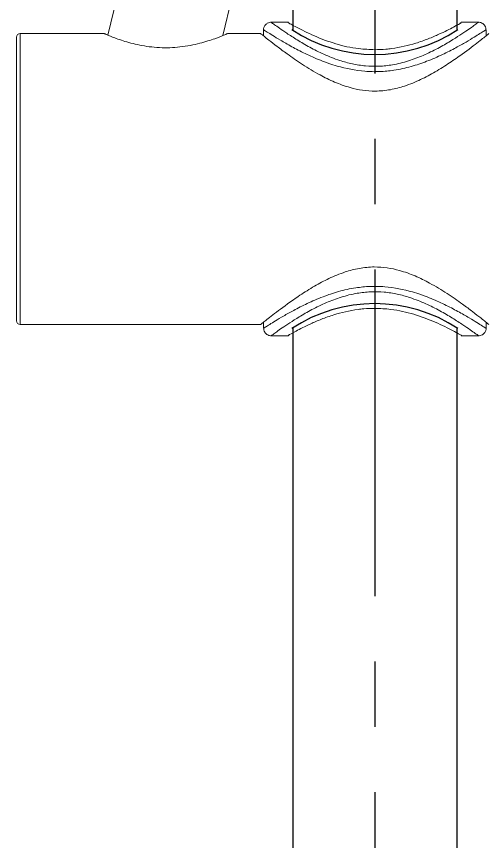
# Model space of a CAD drawing. Extents: x 1919 to 2339, y -1533 to -939.
# Drawn here: x 2088.58 to 2101.2, y -1285.83 to -1263.72 of the extents above; entities that cross this region are included whole.
import ezdxf

# ---------------------------------------------------------------- set-up
doc = ezdxf.new("R2010")
doc.units = 0
doc.header["$LTSCALE"] = 7
doc.header["$MEASUREMENT"] = 0
doc.linetypes.add('CENTER', pattern=[2, 1.25, -0.25, 0.25, -0.25])
doc.layers.add('CL', color=1, linetype='CENTER')
doc.layers.add('DWG', color=7, linetype='CONTINUOUS')

msp = doc.modelspace()

# ---------------------------------------------------------------- linework, layer by layer
at = {"layer": 'CL', "color": 1, "linetype": 'CENTER'}
msp.add_line((2098.18, -1172.504), (2098.18, -1416.952), dxfattribs=at)
msp.add_spline([(2098.18, -1416.952), (2100.984, -1432.484), (2130.026, -1423.891), (2127.916, -1358.228), (2107.86, -1285.062), (2107.586, -1282.708)], degree=3, dxfattribs=at)
at = {"layer": 'DWG'}
for p, q in [((2095.98, -1230.396), (2095.98, -1264.096)), ((2100.38, -1240.425), (2100.38, -1264.096)), ((2095.98, -1272.062), (2095.98, -1303.091)), ((2100.38, -1272.062), (2100.38, -1303.178))]:
    msp.add_line(p, q, dxfattribs=at)
at = {"layer": 'DWG', "linetype": 'Continuous', "lineweight": 15}
for p, q in [((2091.373, -1262.775), (2091.028, -1264.224)), ((2094.109, -1264.234), (2094.428, -1262.894)), ((2095.2, -1264.085), (2095.2, -1264.234)), ((2095.866, -1263.879), (2095.409, -1263.879)), ((2100.954, -1263.879), (2100.491, -1263.879)), ((2101.16, -1264.234), (2101.16, -1264.083)), ((2088.58, -1268.079), (2088.58, -1264.279)), ((2090.937, -1264.179), (2088.68, -1264.179)), ((2088.68, -1264.179), (2088.68, -1268.079)), ((2095.125, -1264.179), (2094.231, -1264.179)), ((2088.58, -1271.879), (2088.58, -1268.079)), ((2088.68, -1268.079), (2088.68, -1271.979)), ((2088.68, -1271.979), (2095.125, -1271.979)), ((2095.2, -1271.924), (2095.2, -1272.075)), ((2101.16, -1272.073), (2101.16, -1271.924)), ((2095.407, -1272.279), (2095.87, -1272.279)), ((2100.495, -1272.279), (2100.952, -1272.279))]:
    msp.add_line(p, q, dxfattribs=at)
at = {"layer": 'DWG'}
for centre, start, end in [((2098.18, -1260.701), 236.5667, 303.4336), ((2098.18, -1275.457), 56.5664, 123.4334)]:
    msp.add_arc(centre, 4.04, start, end, dxfattribs=at)
at = {"layer": 'DWG', "linetype": 'Continuous', "lineweight": 15}
for centre, radius, start, end in [((2100.52, -1263.939), 0.06, 119.6285, 146.7645), ((2088.68, -1264.279), 0.1, 90, 180), ((2088.68, -1271.879), 0.1, 180, 270), ((2095.84, -1272.219), 0.06, 299.6285, 326.7645)]:
    msp.add_arc(centre, radius, start, end, dxfattribs=at)
for points, knots in [([(2095.408, -1263.88), (2095.392, -1263.88), (2095.354, -1263.881), (2095.295, -1263.905), (2095.239, -1263.952), (2095.208, -1264.016), (2095.198, -1264.064), (2095.201, -1264.085), (2095.201, -1264.086)], [0, 0, 0, 0, 0.1477157, 0.3484868, 0.5668979, 0.8071877, 0.9925211, 1, 1, 1, 1]), ([(2101.154, -1264.083), (2101.156, -1264.082), (2101.163, -1264.077), (2101.094, -1264.122), (2100.914, -1264.237), (2100.63, -1264.407), (2100.347, -1264.566), (2099.996, -1264.746), (2099.592, -1264.923), (2099.153, -1265.072), (2098.726, -1265.167), (2098.307, -1265.208), (2097.788, -1265.197), (2097.241, -1265.087), (2096.715, -1264.901), (2096.307, -1264.718), (2095.945, -1264.529), (2095.655, -1264.363), (2095.434, -1264.228), (2095.288, -1264.135), (2095.207, -1264.083), (2095.209, -1264.084), (2095.209, -1264.085)], [0, 0, 0, 0, 0.014701, 0.060197, 0.145448, 0.19147, 0.238469, 0.292385, 0.34764, 0.39657, 0.446961, 0.48657, 0.527384, 0.607178, 0.660347, 0.715028, 0.769346, 0.825078, 0.872478, 0.921143, 0.968799, 1, 1, 1, 1]), ([(2095.409, -1263.885), (2095.408, -1263.884), (2095.407, -1263.883), (2095.48, -1263.937), (2095.618, -1264.035), (2095.822, -1264.175), (2096.093, -1264.35), (2096.427, -1264.547), (2096.809, -1264.741), (2097.196, -1264.895), (2097.575, -1264.999), (2097.931, -1265.056), (2098.297, -1265.064), (2098.688, -1265.022), (2099.088, -1264.921), (2099.496, -1264.765), (2099.875, -1264.579), (2100.298, -1264.335), (2100.686, -1264.076), (2100.898, -1263.924), (2100.963, -1263.877), (2100.955, -1263.883), (2100.954, -1263.884)], [0, 0, 0, 0, 0.030989, 0.0803, 0.129005, 0.177742, 0.233154, 0.288588, 0.342151, 0.395647, 0.43471, 0.473725, 0.512704, 0.551696, 0.600404, 0.649213, 0.703776, 0.758362, 0.852129, 0.938694, 0.984282, 1, 1, 1, 1]), ([(2098.18, -1264.614), (2098.035, -1264.608), (2097.671, -1264.594), (2097.099, -1264.459), (2096.624, -1264.277), (2096.291, -1264.121), (2096.076, -1264.01), (2095.929, -1263.93), (2095.838, -1263.878), (2095.859, -1263.889), (2095.866, -1263.894)], [0, 0, 0, 0, 0.115186, 0.288612, 0.482779, 0.593857, 0.708176, 0.817974, 0.931831, 1, 1, 1, 1]), ([(2100.491, -1263.896), (2100.497, -1263.892), (2100.514, -1263.883), (2100.307, -1264), (2099.981, -1264.167), (2099.615, -1264.325), (2099.207, -1264.471), (2098.809, -1264.565), (2098.432, -1264.608), (2098.28, -1264.612), (2098.18, -1264.614)], [0, 0, 0, 0, 0.097865, 0.282164, 0.476379, 0.583998, 0.694465, 0.879815, 0.921049, 1, 1, 1, 1]), ([(2101.158, -1264.083), (2101.158, -1264.068), (2101.159, -1264.029), (2101.131, -1263.968), (2101.083, -1263.916), (2101.026, -1263.888), (2100.984, -1263.878), (2100.96, -1263.88), (2100.954, -1263.88)], [0, 0, 0, 0, 0.1400506, 0.361764, 0.5993569, 0.7838585, 0.9369585, 1, 1, 1, 1]), ([(2094.231, -1264.183), (2094.234, -1264.182), (2094.262, -1264.17), (2094.153, -1264.218), (2093.909, -1264.316), (2093.502, -1264.45), (2092.982, -1264.554), (2092.568, -1264.568), (2092.18, -1264.544), (2091.804, -1264.486), (2091.359, -1264.355), (2091.051, -1264.236), (2090.907, -1264.173), (2090.932, -1264.184), (2090.937, -1264.186)], [0, 0, 0, 0, 0.012432, 0.11159, 0.211093, 0.317367, 0.427988, 0.531744, 0.546026, 0.649592, 0.753321, 0.86373, 0.973357, 1, 1, 1, 1]), ([(2091.029, -1264.22), (2091.027, -1264.219), (2090.984, -1264.201), (2090.956, -1264.188), (2090.95, -1264.187), (2090.943, -1264.183), (2090.948, -1264.185), (2090.95, -1264.187), (2090.955, -1264.19), (2090.96, -1264.193), (2090.963, -1264.197), (2090.963, -1264.197)], [0, 0, 0, 0, 0.021023, 0.606268, 0.891855, 0.957722, 0.962781, 0.967273, 0.975267, 0.998183, 1, 1, 1, 1]), ([(2094.197, -1264.197), (2094.197, -1264.197), (2094.199, -1264.195), (2094.204, -1264.191), (2094.209, -1264.188), (2094.212, -1264.186), (2094.213, -1264.185), (2094.214, -1264.185), (2094.215, -1264.185), (2094.216, -1264.184), (2094.215, -1264.184), (2094.211, -1264.186), (2094.208, -1264.188)], [0, 0, 0, 0, 0.003663, 0.053893, 0.090092, 0.105884, 0.116573, 0.128088, 0.146622, 0.187504, 0.324194, 1, 1, 1, 1]), ([(2101.236, -1264.183), (2101.237, -1264.182), (2101.246, -1264.175), (2101.187, -1264.223), (2100.984, -1264.385), (2100.604, -1264.676), (2100.191, -1264.965), (2099.818, -1265.201), (2099.412, -1265.42), (2099.01, -1265.587), (2098.598, -1265.696), (2098.102, -1265.745), (2097.581, -1265.665), (2097.093, -1265.485), (2096.662, -1265.272), (2096.231, -1265.008), (2095.85, -1264.742), (2095.551, -1264.519), (2095.345, -1264.358), (2095.206, -1264.248), (2095.131, -1264.187), (2095.127, -1264.184), (2095.125, -1264.183)], [0, 0, 0, 0, 0.009203, 0.052269, 0.132306, 0.219724, 0.271825, 0.325009, 0.372189, 0.420446, 0.458752, 0.498521, 0.565555, 0.610259, 0.65622, 0.71769, 0.780941, 0.830932, 0.882224, 0.924064, 0.967045, 1, 1, 1, 1]), ([(2095.125, -1271.975), (2095.124, -1271.976), (2095.115, -1271.983), (2095.174, -1271.935), (2095.377, -1271.772), (2095.757, -1271.482), (2096.17, -1271.193), (2096.543, -1270.957), (2096.949, -1270.738), (2097.351, -1270.571), (2097.763, -1270.462), (2098.259, -1270.413), (2098.78, -1270.493), (2099.268, -1270.672), (2099.698, -1270.886), (2100.13, -1271.15), (2100.511, -1271.416), (2100.81, -1271.639), (2101.016, -1271.8), (2101.155, -1271.91), (2101.23, -1271.971), (2101.234, -1271.974), (2101.236, -1271.975)], [0, 0, 0, 0, 0.0092028, 0.0522685, 0.1323053, 0.2197234, 0.2718249, 0.3250093, 0.3721887, 0.4204456, 0.4587521, 0.4985212, 0.5655554, 0.610259, 0.6562205, 0.7176903, 0.7809402, 0.8309322, 0.8822236, 0.9240636, 0.9670447, 1, 1, 1, 1]), ([(2095.207, -1272.074), (2095.205, -1272.076), (2095.198, -1272.081), (2095.267, -1272.036), (2095.447, -1271.921), (2095.731, -1271.751), (2096.014, -1271.592), (2096.365, -1271.412), (2096.769, -1271.235), (2097.208, -1271.086), (2097.635, -1270.991), (2098.054, -1270.95), (2098.573, -1270.96), (2099.12, -1271.07), (2099.646, -1271.256), (2100.054, -1271.44), (2100.416, -1271.629), (2100.706, -1271.795), (2100.927, -1271.93), (2101.073, -1272.023), (2101.154, -1272.075), (2101.152, -1272.074), (2101.152, -1272.073)], [0, 0, 0, 0, 0.014701, 0.060197, 0.145448, 0.19147, 0.238469, 0.292385, 0.34764, 0.39657, 0.446961, 0.48657, 0.527384, 0.607178, 0.660347, 0.715028, 0.769346, 0.825078, 0.872477, 0.921143, 0.968799, 1, 1, 1, 1]), ([(2100.952, -1272.273), (2100.953, -1272.273), (2100.954, -1272.274), (2100.881, -1272.221), (2100.743, -1272.123), (2100.539, -1271.983), (2100.268, -1271.807), (2099.934, -1271.611), (2099.552, -1271.417), (2099.165, -1271.263), (2098.786, -1271.158), (2098.43, -1271.102), (2098.064, -1271.094), (2097.673, -1271.136), (2097.273, -1271.237), (2096.865, -1271.393), (2096.486, -1271.578), (2096.063, -1271.823), (2095.675, -1272.081), (2095.463, -1272.234), (2095.398, -1272.28), (2095.406, -1272.275), (2095.407, -1272.274)], [0, 0, 0, 0, 0.030989, 0.0803, 0.129005, 0.177742, 0.233154, 0.288588, 0.342152, 0.395647, 0.43471, 0.473726, 0.512704, 0.551696, 0.600405, 0.649213, 0.703776, 0.758362, 0.852129, 0.938695, 0.984282, 1, 1, 1, 1]), ([(2095.87, -1272.262), (2095.864, -1272.265), (2095.847, -1272.275), (2096.054, -1272.158), (2096.38, -1271.991), (2096.746, -1271.833), (2097.154, -1271.687), (2097.552, -1271.593), (2097.929, -1271.55), (2098.081, -1271.546), (2098.18, -1271.544)], [0, 0, 0, 0, 0.097865, 0.282164, 0.476378, 0.583999, 0.694466, 0.879815, 0.921049, 1, 1, 1, 1]), ([(2098.18, -1271.544), (2098.326, -1271.549), (2098.69, -1271.564), (2099.262, -1271.699), (2099.737, -1271.881), (2100.07, -1272.037), (2100.285, -1272.147), (2100.432, -1272.228), (2100.523, -1272.28), (2100.502, -1272.268), (2100.495, -1272.264)], [0, 0, 0, 0, 0.115186, 0.288612, 0.482779, 0.593857, 0.708176, 0.817974, 0.931831, 1, 1, 1, 1]), ([(2095.203, -1272.075), (2095.203, -1272.09), (2095.202, -1272.129), (2095.23, -1272.19), (2095.278, -1272.242), (2095.334, -1272.27), (2095.377, -1272.279), (2095.401, -1272.278), (2095.407, -1272.277)], [0, 0, 0, 0, 0.1400846, 0.3617575, 0.5993737, 0.783857, 0.9369607, 1, 1, 1, 1]), ([(2100.953, -1272.278), (2100.969, -1272.278), (2101.007, -1272.277), (2101.066, -1272.253), (2101.122, -1272.205), (2101.153, -1272.141), (2101.163, -1272.093), (2101.16, -1272.073), (2101.16, -1272.072)], [0, 0, 0, 0, 0.147711, 0.348474, 0.56688, 0.807194, 0.992522, 1, 1, 1, 1])]:
    msp.add_open_spline(points, degree=3, knots=knots, dxfattribs=at)

doc.saveas('drawing.dxf')
